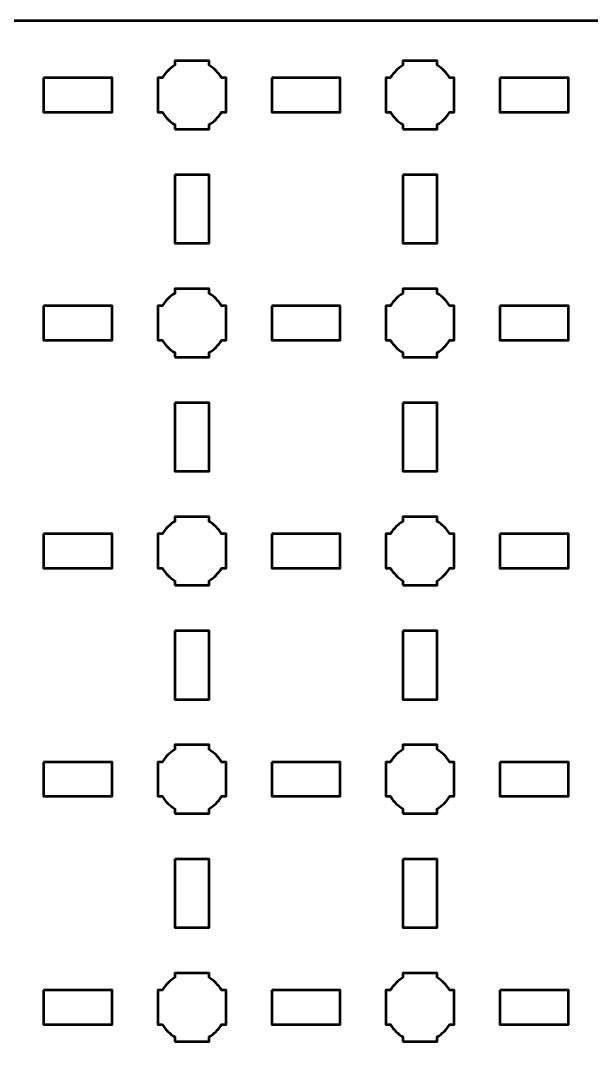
# Model space of a CAD drawing. Header units: centimetres. Extents: x -19.6 to 19.7, y -17.7 to 17.7.
# Drawn here: x -4.5 to 0.5, y 8.52 to 17.65 of the extents above; entities that cross this region are included whole.
import ezdxf

# ---------------------------------------------------------------- set-up
doc = ezdxf.new("R2010")
doc.units = ezdxf.units.CM
doc.header["$MEASUREMENT"] = 0
doc.layers.add('Layer 1', color=7, linetype='Continuous')

msp = doc.modelspace()

# ---------------------------------------------------------------- linework, layer by layer
at = {"layer": 'Layer 1', "lineweight": 53}
for points, knots in [([(-19.14991, 17.65006), (-19.14991, 17.65006), (19.15005, 17.65006), (19.15005, 17.65006), (19.15005, 17.65006), (19.42701, 17.65006), (19.65001, 17.42696), (19.65001, 17.14996), (19.65001, 17.14996), (19.65001, 17.14996), (19.65001, -17.14995), (19.65001, -17.14995), (19.65001, -17.14995), (19.65001, -17.42692), (19.42701, -17.65005), (19.15005, -17.65005), (19.15005, -17.65005), (19.15005, -17.65005), (-19.14991, -17.65005), (-19.14991, -17.65005), (-19.14991, -17.65005), (-19.42691, -17.65005), (-19.65, -17.42692), (-19.65, -17.14995), (-19.65, -17.14995), (-19.65, -17.14995), (-19.65, 17.14996), (-19.65, 17.14996), (-19.65, 17.14996), (-19.65, 17.42696), (-19.42691, 17.65006), (-19.14991, 17.65006)], [0, 0, 0, 0, 0.125, 0.125, 0.125, 0.125, 0.25, 0.25, 0.25, 0.25, 0.375, 0.375, 0.375, 0.375, 0.5, 0.5, 0.5, 0.5, 0.625, 0.625, 0.625, 0.625, 0.75, 0.75, 0.75, 0.75, 0.875, 0.875, 0.875, 0.875, 1, 1, 1, 1]), ([(-3.14992, 16.70003), (-3.14992, 16.70003), (-3.14992, 16.74014), (-3.14992, 16.74014), (-3.14992, 16.74014), (-3.19553, 16.76646), (-3.23345, 16.80449), (-3.25991, 16.84996), (-3.25991, 16.84996), (-3.25991, 16.84996), (-3.29999, 16.84996), (-3.29999, 16.84996), (-3.29999, 16.84996), (-3.29999, 16.84996), (-3.29999, 17.00003), (-3.29999, 17.00003), (-3.29999, 17.00003), (-3.29999, 17.00003), (-3.29999, 17.14996), (-3.29999, 17.14996), (-3.29999, 17.14996), (-3.29999, 17.14996), (-3.25991, 17.14996), (-3.25991, 17.14996), (-3.25991, 17.14996), (-3.23345, 17.19558), (-3.19553, 17.2335), (-3.14992, 17.25982), (-3.14992, 17.25982), (-3.14992, 17.25982), (-3.14992, 17.30004), (-3.14992, 17.30004), (-3.14992, 17.30004), (-3.14992, 17.30004), (-2.99999, 17.30004), (-2.99999, 17.30004), (-2.99999, 17.30004), (-2.99999, 17.30004), (-2.84991, 17.30004), (-2.84991, 17.30004), (-2.84991, 17.30004), (-2.84991, 17.30004), (-2.84991, 17.25982), (-2.84991, 17.25982), (-2.84991, 17.25982), (-2.80444, 17.2335), (-2.76655, 17.19558), (-2.74009, 17.14996), (-2.74009, 17.14996), (-2.74009, 17.14996), (-2.69998, 17.14996), (-2.69998, 17.14996), (-2.69998, 17.14996), (-2.69998, 17.14996), (-2.69998, 17.00003), (-2.69998, 17.00003), (-2.69998, 17.00003), (-2.69998, 17.00003), (-2.69998, 16.84996), (-2.69998, 16.84996), (-2.69998, 16.84996), (-2.69998, 16.84996), (-2.74009, 16.84996), (-2.74009, 16.84996), (-2.74009, 16.84996), (-2.76655, 16.80449), (-2.80444, 16.76646), (-2.84991, 16.74014), (-2.84991, 16.74014), (-2.84991, 16.74014), (-2.84991, 16.70003), (-2.84991, 16.70003), (-2.84991, 16.70003), (-2.84991, 16.70003), (-2.99999, 16.70003), (-2.99999, 16.70003), (-2.99999, 16.70003), (-2.99999, 16.70003), (-3.14992, 16.70003), (-3.14992, 16.70003)], [0, 0, 0, 0, 0.05, 0.05, 0.05, 0.05, 0.1, 0.1, 0.1, 0.1, 0.15, 0.15, 0.15, 0.15, 0.2, 0.2, 0.2, 0.2, 0.25, 0.25, 0.25, 0.25, 0.3, 0.3, 0.3, 0.3, 0.35, 0.35, 0.35, 0.35, 0.4, 0.4, 0.4, 0.4, 0.45, 0.45, 0.45, 0.45, 0.5, 0.5, 0.5, 0.5, 0.55, 0.55, 0.55, 0.55, 0.6, 0.6, 0.6, 0.6, 0.65, 0.65, 0.65, 0.65, 0.7, 0.7, 0.7, 0.7, 0.75, 0.75, 0.75, 0.75, 0.8, 0.8, 0.8, 0.8, 0.85, 0.85, 0.85, 0.85, 0.9, 0.9, 0.9, 0.9, 0.95, 0.95, 0.95, 0.95, 1, 1, 1, 1]), ([(-1.14998, 16.70003), (-1.14998, 16.70003), (-1.14998, 16.74014), (-1.14998, 16.74014), (-1.14998, 16.74014), (-1.1956, 16.76646), (-1.23349, 16.80449), (-1.2598, 16.84996), (-1.2598, 16.84996), (-1.2598, 16.84996), (-1.30006, 16.84996), (-1.30006, 16.84996), (-1.30006, 16.84996), (-1.30006, 16.84996), (-1.30006, 17.00003), (-1.30006, 17.00003), (-1.30006, 17.00003), (-1.30006, 17.00003), (-1.30006, 17.14996), (-1.30006, 17.14996), (-1.30006, 17.14996), (-1.30006, 17.14996), (-1.2598, 17.14996), (-1.2598, 17.14996), (-1.2598, 17.14996), (-1.23349, 17.19558), (-1.1956, 17.2335), (-1.14998, 17.25982), (-1.14998, 17.25982), (-1.14998, 17.25982), (-1.14998, 17.30004), (-1.14998, 17.30004), (-1.14998, 17.30004), (-1.14998, 17.30004), (-1.00005, 17.30004), (-1.00005, 17.30004), (-1.00005, 17.30004), (-1.00005, 17.30004), (-0.84998, 17.30004), (-0.84998, 17.30004), (-0.84998, 17.30004), (-0.84998, 17.30004), (-0.84998, 17.25982), (-0.84998, 17.25982), (-0.84998, 17.25982), (-0.80451, 17.2335), (-0.76648, 17.19558), (-0.74016, 17.14996), (-0.74016, 17.14996), (-0.74016, 17.14996), (-0.70005, 17.14996), (-0.70005, 17.14996), (-0.70005, 17.14996), (-0.70005, 17.14996), (-0.70005, 17.00003), (-0.70005, 17.00003), (-0.70005, 17.00003), (-0.70005, 17.00003), (-0.70005, 16.84996), (-0.70005, 16.84996), (-0.70005, 16.84996), (-0.70005, 16.84996), (-0.74016, 16.84996), (-0.74016, 16.84996), (-0.74016, 16.84996), (-0.76648, 16.80449), (-0.80451, 16.76646), (-0.84998, 16.74014), (-0.84998, 16.74014), (-0.84998, 16.74014), (-0.84998, 16.70003), (-0.84998, 16.70003), (-0.84998, 16.70003), (-0.84998, 16.70003), (-1.00005, 16.70003), (-1.00005, 16.70003), (-1.00005, 16.70003), (-1.00005, 16.70003), (-1.14998, 16.70003), (-1.14998, 16.70003)], [0, 0, 0, 0, 0.05, 0.05, 0.05, 0.05, 0.1, 0.1, 0.1, 0.1, 0.15, 0.15, 0.15, 0.15, 0.2, 0.2, 0.2, 0.2, 0.25, 0.25, 0.25, 0.25, 0.3, 0.3, 0.3, 0.3, 0.35, 0.35, 0.35, 0.35, 0.4, 0.4, 0.4, 0.4, 0.45, 0.45, 0.45, 0.45, 0.5, 0.5, 0.5, 0.5, 0.55, 0.55, 0.55, 0.55, 0.6, 0.6, 0.6, 0.6, 0.65, 0.65, 0.65, 0.65, 0.7, 0.7, 0.7, 0.7, 0.75, 0.75, 0.75, 0.75, 0.8, 0.8, 0.8, 0.8, 0.85, 0.85, 0.85, 0.85, 0.9, 0.9, 0.9, 0.9, 0.95, 0.95, 0.95, 0.95, 1, 1, 1, 1]), ([(-4.2999, 17.14996), (-4.2999, 17.14996), (-3.6999, 17.14996), (-3.6999, 17.14996), (-3.6999, 17.14996), (-3.6999, 17.14996), (-3.6999, 16.84996), (-3.6999, 16.84996), (-3.6999, 16.84996), (-3.6999, 16.84996), (-4.2999, 16.84996), (-4.2999, 16.84996), (-4.2999, 16.84996), (-4.2999, 16.84996), (-4.2999, 17.14996), (-4.2999, 17.14996)], [0, 0, 0, 0, 0.25, 0.25, 0.25, 0.25, 0.5, 0.5, 0.5, 0.5, 0.75, 0.75, 0.75, 0.75, 1, 1, 1, 1]), ([(-2.29997, 17.14996), (-2.29997, 17.14996), (-1.69996, 17.14996), (-1.69996, 17.14996), (-1.69996, 17.14996), (-1.69996, 17.14996), (-1.69996, 16.84996), (-1.69996, 16.84996), (-1.69996, 16.84996), (-1.69996, 16.84996), (-2.29997, 16.84996), (-2.29997, 16.84996), (-2.29997, 16.84996), (-2.29997, 16.84996), (-2.29997, 17.14996), (-2.29997, 17.14996)], [0, 0, 0, 0, 0.25, 0.25, 0.25, 0.25, 0.5, 0.5, 0.5, 0.5, 0.75, 0.75, 0.75, 0.75, 1, 1, 1, 1]), ([(-0.3, 17.14996), (-0.3, 17.14996), (0.3, 17.14996), (0.3, 17.14996), (0.3, 17.14996), (0.3, 17.14996), (0.3, 16.84996), (0.3, 16.84996), (0.3, 16.84996), (0.3, 16.84996), (-0.3, 16.84996), (-0.3, 16.84996), (-0.3, 16.84996), (-0.3, 16.84996), (-0.3, 17.14996), (-0.3, 17.14996)], [0, 0, 0, 0, 0.25, 0.25, 0.25, 0.25, 0.5, 0.5, 0.5, 0.5, 0.75, 0.75, 0.75, 0.75, 1, 1, 1, 1]), ([(-3.14992, 16.30002), (-3.14992, 16.30002), (-2.84991, 16.30002), (-2.84991, 16.30002), (-2.84991, 16.30002), (-2.84991, 16.30002), (-2.84991, 15.70001), (-2.84991, 15.70001), (-2.84991, 15.70001), (-2.84991, 15.70001), (-3.14992, 15.70001), (-3.14992, 15.70001), (-3.14992, 15.70001), (-3.14992, 15.70001), (-3.14992, 16.30002), (-3.14992, 16.30002)], [0, 0, 0, 0, 0.25, 0.25, 0.25, 0.25, 0.5, 0.5, 0.5, 0.5, 0.75, 0.75, 0.75, 0.75, 1, 1, 1, 1]), ([(-1.14998, 16.30002), (-1.14998, 16.30002), (-0.84998, 16.30002), (-0.84998, 16.30002), (-0.84998, 16.30002), (-0.84998, 16.30002), (-0.84998, 15.70001), (-0.84998, 15.70001), (-0.84998, 15.70001), (-0.84998, 15.70001), (-1.14998, 15.70001), (-1.14998, 15.70001), (-1.14998, 15.70001), (-1.14998, 15.70001), (-1.14998, 16.30002), (-1.14998, 16.30002)], [0, 0, 0, 0, 0.25, 0.25, 0.25, 0.25, 0.5, 0.5, 0.5, 0.5, 0.75, 0.75, 0.75, 0.75, 1, 1, 1, 1]), ([(-3.14992, 14.69996), (-3.14992, 14.69996), (-3.14992, 14.74021), (-3.14992, 14.74021), (-3.14992, 14.74021), (-3.19553, 14.76653), (-3.23345, 14.80456), (-3.25991, 14.85003), (-3.25991, 14.85003), (-3.25991, 14.85003), (-3.29999, 14.85003), (-3.29999, 14.85003), (-3.29999, 14.85003), (-3.29999, 14.85003), (-3.29999, 14.99996), (-3.29999, 14.99996), (-3.29999, 14.99996), (-3.29999, 14.99996), (-3.29999, 15.15003), (-3.29999, 15.15003), (-3.29999, 15.15003), (-3.29999, 15.15003), (-3.25991, 15.15003), (-3.25991, 15.15003), (-3.25991, 15.15003), (-3.23345, 15.1955), (-3.19553, 15.23353), (-3.14992, 15.25985), (-3.14992, 15.25985), (-3.14992, 15.25985), (-3.14992, 15.29996), (-3.14992, 15.29996), (-3.14992, 15.29996), (-3.14992, 15.29996), (-2.99999, 15.29996), (-2.99999, 15.29996), (-2.99999, 15.29996), (-2.99999, 15.29996), (-2.84991, 15.29996), (-2.84991, 15.29996), (-2.84991, 15.29996), (-2.84991, 15.29996), (-2.84991, 15.25985), (-2.84991, 15.25985), (-2.84991, 15.25985), (-2.80444, 15.23353), (-2.76655, 15.1955), (-2.74009, 15.15003), (-2.74009, 15.15003), (-2.74009, 15.15003), (-2.69998, 15.15003), (-2.69998, 15.15003), (-2.69998, 15.15003), (-2.69998, 15.15003), (-2.69998, 14.99996), (-2.69998, 14.99996), (-2.69998, 14.99996), (-2.69998, 14.99996), (-2.69998, 14.85003), (-2.69998, 14.85003), (-2.69998, 14.85003), (-2.69998, 14.85003), (-2.74009, 14.85003), (-2.74009, 14.85003), (-2.74009, 14.85003), (-2.76655, 14.80456), (-2.80444, 14.76653), (-2.84991, 14.74021), (-2.84991, 14.74021), (-2.84991, 14.74021), (-2.84991, 14.69996), (-2.84991, 14.69996), (-2.84991, 14.69996), (-2.84991, 14.69996), (-2.99999, 14.69996), (-2.99999, 14.69996), (-2.99999, 14.69996), (-2.99999, 14.69996), (-3.14992, 14.69996), (-3.14992, 14.69996)], [0, 0, 0, 0, 0.05, 0.05, 0.05, 0.05, 0.1, 0.1, 0.1, 0.1, 0.15, 0.15, 0.15, 0.15, 0.2, 0.2, 0.2, 0.2, 0.25, 0.25, 0.25, 0.25, 0.3, 0.3, 0.3, 0.3, 0.35, 0.35, 0.35, 0.35, 0.4, 0.4, 0.4, 0.4, 0.45, 0.45, 0.45, 0.45, 0.5, 0.5, 0.5, 0.5, 0.55, 0.55, 0.55, 0.55, 0.6, 0.6, 0.6, 0.6, 0.65, 0.65, 0.65, 0.65, 0.7, 0.7, 0.7, 0.7, 0.75, 0.75, 0.75, 0.75, 0.8, 0.8, 0.8, 0.8, 0.85, 0.85, 0.85, 0.85, 0.9, 0.9, 0.9, 0.9, 0.95, 0.95, 0.95, 0.95, 1, 1, 1, 1]), ([(-1.14998, 14.69996), (-1.14998, 14.69996), (-1.14998, 14.74021), (-1.14998, 14.74021), (-1.14998, 14.74021), (-1.1956, 14.76653), (-1.23349, 14.80456), (-1.2598, 14.85003), (-1.2598, 14.85003), (-1.2598, 14.85003), (-1.30006, 14.85003), (-1.30006, 14.85003), (-1.30006, 14.85003), (-1.30006, 14.85003), (-1.30006, 14.99996), (-1.30006, 14.99996), (-1.30006, 14.99996), (-1.30006, 14.99996), (-1.30006, 15.15003), (-1.30006, 15.15003), (-1.30006, 15.15003), (-1.30006, 15.15003), (-1.2598, 15.15003), (-1.2598, 15.15003), (-1.2598, 15.15003), (-1.23349, 15.1955), (-1.1956, 15.23353), (-1.14998, 15.25985), (-1.14998, 15.25985), (-1.14998, 15.25985), (-1.14998, 15.29996), (-1.14998, 15.29996), (-1.14998, 15.29996), (-1.14998, 15.29996), (-1.00005, 15.29996), (-1.00005, 15.29996), (-1.00005, 15.29996), (-1.00005, 15.29996), (-0.84998, 15.29996), (-0.84998, 15.29996), (-0.84998, 15.29996), (-0.84998, 15.29996), (-0.84998, 15.25985), (-0.84998, 15.25985), (-0.84998, 15.25985), (-0.80451, 15.23353), (-0.76648, 15.1955), (-0.74016, 15.15003), (-0.74016, 15.15003), (-0.74016, 15.15003), (-0.70005, 15.15003), (-0.70005, 15.15003), (-0.70005, 15.15003), (-0.70005, 15.15003), (-0.70005, 14.99996), (-0.70005, 14.99996), (-0.70005, 14.99996), (-0.70005, 14.99996), (-0.70005, 14.85003), (-0.70005, 14.85003), (-0.70005, 14.85003), (-0.70005, 14.85003), (-0.74016, 14.85003), (-0.74016, 14.85003), (-0.74016, 14.85003), (-0.76648, 14.80456), (-0.80451, 14.76653), (-0.84998, 14.74021), (-0.84998, 14.74021), (-0.84998, 14.74021), (-0.84998, 14.69996), (-0.84998, 14.69996), (-0.84998, 14.69996), (-0.84998, 14.69996), (-1.00005, 14.69996), (-1.00005, 14.69996), (-1.00005, 14.69996), (-1.00005, 14.69996), (-1.14998, 14.69996), (-1.14998, 14.69996)], [0, 0, 0, 0, 0.05, 0.05, 0.05, 0.05, 0.1, 0.1, 0.1, 0.1, 0.15, 0.15, 0.15, 0.15, 0.2, 0.2, 0.2, 0.2, 0.25, 0.25, 0.25, 0.25, 0.3, 0.3, 0.3, 0.3, 0.35, 0.35, 0.35, 0.35, 0.4, 0.4, 0.4, 0.4, 0.45, 0.45, 0.45, 0.45, 0.5, 0.5, 0.5, 0.5, 0.55, 0.55, 0.55, 0.55, 0.6, 0.6, 0.6, 0.6, 0.65, 0.65, 0.65, 0.65, 0.7, 0.7, 0.7, 0.7, 0.75, 0.75, 0.75, 0.75, 0.8, 0.8, 0.8, 0.8, 0.85, 0.85, 0.85, 0.85, 0.9, 0.9, 0.9, 0.9, 0.95, 0.95, 0.95, 0.95, 1, 1, 1, 1]), ([(-4.2999, 15.15003), (-4.2999, 15.15003), (-3.6999, 15.15003), (-3.6999, 15.15003), (-3.6999, 15.15003), (-3.6999, 15.15003), (-3.6999, 14.85003), (-3.6999, 14.85003), (-3.6999, 14.85003), (-3.6999, 14.85003), (-4.2999, 14.85003), (-4.2999, 14.85003), (-4.2999, 14.85003), (-4.2999, 14.85003), (-4.2999, 15.15003), (-4.2999, 15.15003)], [0, 0, 0, 0, 0.25, 0.25, 0.25, 0.25, 0.5, 0.5, 0.5, 0.5, 0.75, 0.75, 0.75, 0.75, 1, 1, 1, 1]), ([(-2.29997, 15.15003), (-2.29997, 15.15003), (-1.69996, 15.15003), (-1.69996, 15.15003), (-1.69996, 15.15003), (-1.69996, 15.15003), (-1.69996, 14.85003), (-1.69996, 14.85003), (-1.69996, 14.85003), (-1.69996, 14.85003), (-2.29997, 14.85003), (-2.29997, 14.85003), (-2.29997, 14.85003), (-2.29997, 14.85003), (-2.29997, 15.15003), (-2.29997, 15.15003)], [0, 0, 0, 0, 0.25, 0.25, 0.25, 0.25, 0.5, 0.5, 0.5, 0.5, 0.75, 0.75, 0.75, 0.75, 1, 1, 1, 1]), ([(-0.3, 15.15003), (-0.3, 15.15003), (0.3, 15.15003), (0.3, 15.15003), (0.3, 15.15003), (0.3, 15.15003), (0.3, 14.85003), (0.3, 14.85003), (0.3, 14.85003), (0.3, 14.85003), (-0.3, 14.85003), (-0.3, 14.85003), (-0.3, 14.85003), (-0.3, 14.85003), (-0.3, 15.15003), (-0.3, 15.15003)], [0, 0, 0, 0, 0.25, 0.25, 0.25, 0.25, 0.5, 0.5, 0.5, 0.5, 0.75, 0.75, 0.75, 0.75, 1, 1, 1, 1]), ([(-3.14992, 14.30005), (-3.14992, 14.30005), (-2.84991, 14.30005), (-2.84991, 14.30005), (-2.84991, 14.30005), (-2.84991, 14.30005), (-2.84991, 13.70004), (-2.84991, 13.70004), (-2.84991, 13.70004), (-2.84991, 13.70004), (-3.14992, 13.70004), (-3.14992, 13.70004), (-3.14992, 13.70004), (-3.14992, 13.70004), (-3.14992, 14.30005), (-3.14992, 14.30005)], [0, 0, 0, 0, 0.25, 0.25, 0.25, 0.25, 0.5, 0.5, 0.5, 0.5, 0.75, 0.75, 0.75, 0.75, 1, 1, 1, 1]), ([(-1.14998, 14.30005), (-1.14998, 14.30005), (-0.84998, 14.30005), (-0.84998, 14.30005), (-0.84998, 14.30005), (-0.84998, 14.30005), (-0.84998, 13.70004), (-0.84998, 13.70004), (-0.84998, 13.70004), (-0.84998, 13.70004), (-1.14998, 13.70004), (-1.14998, 13.70004), (-1.14998, 13.70004), (-1.14998, 13.70004), (-1.14998, 14.30005), (-1.14998, 14.30005)], [0, 0, 0, 0, 0.25, 0.25, 0.25, 0.25, 0.5, 0.5, 0.5, 0.5, 0.75, 0.75, 0.75, 0.75, 1, 1, 1, 1]), ([(-3.14992, 12.70002), (-3.14992, 12.70002), (-3.14992, 12.7401), (-3.14992, 12.7401), (-3.14992, 12.7401), (-3.19553, 12.76656), (-3.23345, 12.80448), (-3.25991, 12.8501), (-3.25991, 12.8501), (-3.25991, 12.8501), (-3.29999, 12.8501), (-3.29999, 12.8501), (-3.29999, 12.8501), (-3.29999, 12.8501), (-3.29999, 13.00003), (-3.29999, 13.00003), (-3.29999, 13.00003), (-3.29999, 13.00003), (-3.29999, 13.1501), (-3.29999, 13.1501), (-3.29999, 13.1501), (-3.29999, 13.1501), (-3.25991, 13.1501), (-3.25991, 13.1501), (-3.25991, 13.1501), (-3.23345, 13.19557), (-3.19553, 13.2336), (-3.14992, 13.25992), (-3.14992, 13.25992), (-3.14992, 13.25992), (-3.14992, 13.30003), (-3.14992, 13.30003), (-3.14992, 13.30003), (-3.14992, 13.30003), (-2.99999, 13.30003), (-2.99999, 13.30003), (-2.99999, 13.30003), (-2.99999, 13.30003), (-2.84991, 13.30003), (-2.84991, 13.30003), (-2.84991, 13.30003), (-2.84991, 13.30003), (-2.84991, 13.25992), (-2.84991, 13.25992), (-2.84991, 13.25992), (-2.80444, 13.2336), (-2.76655, 13.19557), (-2.74009, 13.1501), (-2.74009, 13.1501), (-2.74009, 13.1501), (-2.69998, 13.1501), (-2.69998, 13.1501), (-2.69998, 13.1501), (-2.69998, 13.1501), (-2.69998, 13.00003), (-2.69998, 13.00003), (-2.69998, 13.00003), (-2.69998, 13.00003), (-2.69998, 12.8501), (-2.69998, 12.8501), (-2.69998, 12.8501), (-2.69998, 12.8501), (-2.74009, 12.8501), (-2.74009, 12.8501), (-2.74009, 12.8501), (-2.76655, 12.80448), (-2.80444, 12.76656), (-2.84991, 12.7401), (-2.84991, 12.7401), (-2.84991, 12.7401), (-2.84991, 12.70002), (-2.84991, 12.70002), (-2.84991, 12.70002), (-2.84991, 12.70002), (-2.99999, 12.70002), (-2.99999, 12.70002), (-2.99999, 12.70002), (-2.99999, 12.70002), (-3.14992, 12.70002), (-3.14992, 12.70002)], [0, 0, 0, 0, 0.05, 0.05, 0.05, 0.05, 0.1, 0.1, 0.1, 0.1, 0.15, 0.15, 0.15, 0.15, 0.2, 0.2, 0.2, 0.2, 0.25, 0.25, 0.25, 0.25, 0.3, 0.3, 0.3, 0.3, 0.35, 0.35, 0.35, 0.35, 0.4, 0.4, 0.4, 0.4, 0.45, 0.45, 0.45, 0.45, 0.5, 0.5, 0.5, 0.5, 0.55, 0.55, 0.55, 0.55, 0.6, 0.6, 0.6, 0.6, 0.65, 0.65, 0.65, 0.65, 0.7, 0.7, 0.7, 0.7, 0.75, 0.75, 0.75, 0.75, 0.8, 0.8, 0.8, 0.8, 0.85, 0.85, 0.85, 0.85, 0.9, 0.9, 0.9, 0.9, 0.95, 0.95, 0.95, 0.95, 1, 1, 1, 1]), ([(-1.14998, 12.70002), (-1.14998, 12.70002), (-1.14998, 12.7401), (-1.14998, 12.7401), (-1.14998, 12.7401), (-1.1956, 12.76656), (-1.23349, 12.80448), (-1.2598, 12.8501), (-1.2598, 12.8501), (-1.2598, 12.8501), (-1.30006, 12.8501), (-1.30006, 12.8501), (-1.30006, 12.8501), (-1.30006, 12.8501), (-1.30006, 13.00003), (-1.30006, 13.00003), (-1.30006, 13.00003), (-1.30006, 13.00003), (-1.30006, 13.1501), (-1.30006, 13.1501), (-1.30006, 13.1501), (-1.30006, 13.1501), (-1.2598, 13.1501), (-1.2598, 13.1501), (-1.2598, 13.1501), (-1.23349, 13.19557), (-1.1956, 13.2336), (-1.14998, 13.25992), (-1.14998, 13.25992), (-1.14998, 13.25992), (-1.14998, 13.30003), (-1.14998, 13.30003), (-1.14998, 13.30003), (-1.14998, 13.30003), (-1.00005, 13.30003), (-1.00005, 13.30003), (-1.00005, 13.30003), (-1.00005, 13.30003), (-0.84998, 13.30003), (-0.84998, 13.30003), (-0.84998, 13.30003), (-0.84998, 13.30003), (-0.84998, 13.25992), (-0.84998, 13.25992), (-0.84998, 13.25992), (-0.80451, 13.2336), (-0.76648, 13.19557), (-0.74016, 13.1501), (-0.74016, 13.1501), (-0.74016, 13.1501), (-0.70005, 13.1501), (-0.70005, 13.1501), (-0.70005, 13.1501), (-0.70005, 13.1501), (-0.70005, 13.00003), (-0.70005, 13.00003), (-0.70005, 13.00003), (-0.70005, 13.00003), (-0.70005, 12.8501), (-0.70005, 12.8501), (-0.70005, 12.8501), (-0.70005, 12.8501), (-0.74016, 12.8501), (-0.74016, 12.8501), (-0.74016, 12.8501), (-0.76648, 12.80448), (-0.80451, 12.76656), (-0.84998, 12.7401), (-0.84998, 12.7401), (-0.84998, 12.7401), (-0.84998, 12.70002), (-0.84998, 12.70002), (-0.84998, 12.70002), (-0.84998, 12.70002), (-1.00005, 12.70002), (-1.00005, 12.70002), (-1.00005, 12.70002), (-1.00005, 12.70002), (-1.14998, 12.70002), (-1.14998, 12.70002)], [0, 0, 0, 0, 0.05, 0.05, 0.05, 0.05, 0.1, 0.1, 0.1, 0.1, 0.15, 0.15, 0.15, 0.15, 0.2, 0.2, 0.2, 0.2, 0.25, 0.25, 0.25, 0.25, 0.3, 0.3, 0.3, 0.3, 0.35, 0.35, 0.35, 0.35, 0.4, 0.4, 0.4, 0.4, 0.45, 0.45, 0.45, 0.45, 0.5, 0.5, 0.5, 0.5, 0.55, 0.55, 0.55, 0.55, 0.6, 0.6, 0.6, 0.6, 0.65, 0.65, 0.65, 0.65, 0.7, 0.7, 0.7, 0.7, 0.75, 0.75, 0.75, 0.75, 0.8, 0.8, 0.8, 0.8, 0.85, 0.85, 0.85, 0.85, 0.9, 0.9, 0.9, 0.9, 0.95, 0.95, 0.95, 0.95, 1, 1, 1, 1]), ([(-4.2999, 13.1501), (-4.2999, 13.1501), (-3.6999, 13.1501), (-3.6999, 13.1501), (-3.6999, 13.1501), (-3.6999, 13.1501), (-3.6999, 12.8501), (-3.6999, 12.8501), (-3.6999, 12.8501), (-3.6999, 12.8501), (-4.2999, 12.8501), (-4.2999, 12.8501), (-4.2999, 12.8501), (-4.2999, 12.8501), (-4.2999, 13.1501), (-4.2999, 13.1501)], [0, 0, 0, 0, 0.25, 0.25, 0.25, 0.25, 0.5, 0.5, 0.5, 0.5, 0.75, 0.75, 0.75, 0.75, 1, 1, 1, 1]), ([(-2.29997, 13.1501), (-2.29997, 13.1501), (-1.69996, 13.1501), (-1.69996, 13.1501), (-1.69996, 13.1501), (-1.69996, 13.1501), (-1.69996, 12.8501), (-1.69996, 12.8501), (-1.69996, 12.8501), (-1.69996, 12.8501), (-2.29997, 12.8501), (-2.29997, 12.8501), (-2.29997, 12.8501), (-2.29997, 12.8501), (-2.29997, 13.1501), (-2.29997, 13.1501)], [0, 0, 0, 0, 0.25, 0.25, 0.25, 0.25, 0.5, 0.5, 0.5, 0.5, 0.75, 0.75, 0.75, 0.75, 1, 1, 1, 1]), ([(-0.3, 13.1501), (-0.3, 13.1501), (0.3, 13.1501), (0.3, 13.1501), (0.3, 13.1501), (0.3, 13.1501), (0.3, 12.8501), (0.3, 12.8501), (0.3, 12.8501), (0.3, 12.8501), (-0.3, 12.8501), (-0.3, 12.8501), (-0.3, 12.8501), (-0.3, 12.8501), (-0.3, 13.1501), (-0.3, 13.1501)], [0, 0, 0, 0, 0.25, 0.25, 0.25, 0.25, 0.5, 0.5, 0.5, 0.5, 0.75, 0.75, 0.75, 0.75, 1, 1, 1, 1]), ([(-3.14992, 12.29997), (-3.14992, 12.29997), (-2.84991, 12.29997), (-2.84991, 12.29997), (-2.84991, 12.29997), (-2.84991, 12.29997), (-2.84991, 11.69997), (-2.84991, 11.69997), (-2.84991, 11.69997), (-2.84991, 11.69997), (-3.14992, 11.69997), (-3.14992, 11.69997), (-3.14992, 11.69997), (-3.14992, 11.69997), (-3.14992, 12.29997), (-3.14992, 12.29997)], [0, 0, 0, 0, 0.25, 0.25, 0.25, 0.25, 0.5, 0.5, 0.5, 0.5, 0.75, 0.75, 0.75, 0.75, 1, 1, 1, 1]), ([(-1.14998, 12.29997), (-1.14998, 12.29997), (-0.84998, 12.29997), (-0.84998, 12.29997), (-0.84998, 12.29997), (-0.84998, 12.29997), (-0.84998, 11.69997), (-0.84998, 11.69997), (-0.84998, 11.69997), (-0.84998, 11.69997), (-1.14998, 11.69997), (-1.14998, 11.69997), (-1.14998, 11.69997), (-1.14998, 11.69997), (-1.14998, 12.29997), (-1.14998, 12.29997)], [0, 0, 0, 0, 0.25, 0.25, 0.25, 0.25, 0.5, 0.5, 0.5, 0.5, 0.75, 0.75, 0.75, 0.75, 1, 1, 1, 1]), ([(-3.14992, 10.70006), (-3.14992, 10.70006), (-3.14992, 10.74017), (-3.14992, 10.74017), (-3.14992, 10.74017), (-3.19553, 10.76648), (-3.23345, 10.80451), (-3.25991, 10.84999), (-3.25991, 10.84999), (-3.25991, 10.84999), (-3.29999, 10.84999), (-3.29999, 10.84999), (-3.29999, 10.84999), (-3.29999, 10.84999), (-3.29999, 11.00006), (-3.29999, 11.00006), (-3.29999, 11.00006), (-3.29999, 11.00006), (-3.29999, 11.14999), (-3.29999, 11.14999), (-3.29999, 11.14999), (-3.29999, 11.14999), (-3.25991, 11.14999), (-3.25991, 11.14999), (-3.25991, 11.14999), (-3.23345, 11.1956), (-3.19553, 11.23349), (-3.14992, 11.25981), (-3.14992, 11.25981), (-3.14992, 11.25981), (-3.14992, 11.30006), (-3.14992, 11.30006), (-3.14992, 11.30006), (-3.14992, 11.30006), (-2.99999, 11.30006), (-2.99999, 11.30006), (-2.99999, 11.30006), (-2.99999, 11.30006), (-2.84991, 11.30006), (-2.84991, 11.30006), (-2.84991, 11.30006), (-2.84991, 11.30006), (-2.84991, 11.25981), (-2.84991, 11.25981), (-2.84991, 11.25981), (-2.80444, 11.23349), (-2.76655, 11.1956), (-2.74009, 11.14999), (-2.74009, 11.14999), (-2.74009, 11.14999), (-2.69998, 11.14999), (-2.69998, 11.14999), (-2.69998, 11.14999), (-2.69998, 11.14999), (-2.69998, 11.00006), (-2.69998, 11.00006), (-2.69998, 11.00006), (-2.69998, 11.00006), (-2.69998, 10.84999), (-2.69998, 10.84999), (-2.69998, 10.84999), (-2.69998, 10.84999), (-2.74009, 10.84999), (-2.74009, 10.84999), (-2.74009, 10.84999), (-2.76655, 10.80451), (-2.80444, 10.76648), (-2.84991, 10.74017), (-2.84991, 10.74017), (-2.84991, 10.74017), (-2.84991, 10.70006), (-2.84991, 10.70006), (-2.84991, 10.70006), (-2.84991, 10.70006), (-2.99999, 10.70006), (-2.99999, 10.70006), (-2.99999, 10.70006), (-2.99999, 10.70006), (-3.14992, 10.70006), (-3.14992, 10.70006)], [0, 0, 0, 0, 0.05, 0.05, 0.05, 0.05, 0.1, 0.1, 0.1, 0.1, 0.15, 0.15, 0.15, 0.15, 0.2, 0.2, 0.2, 0.2, 0.25, 0.25, 0.25, 0.25, 0.3, 0.3, 0.3, 0.3, 0.35, 0.35, 0.35, 0.35, 0.4, 0.4, 0.4, 0.4, 0.45, 0.45, 0.45, 0.45, 0.5, 0.5, 0.5, 0.5, 0.55, 0.55, 0.55, 0.55, 0.6, 0.6, 0.6, 0.6, 0.65, 0.65, 0.65, 0.65, 0.7, 0.7, 0.7, 0.7, 0.75, 0.75, 0.75, 0.75, 0.8, 0.8, 0.8, 0.8, 0.85, 0.85, 0.85, 0.85, 0.9, 0.9, 0.9, 0.9, 0.95, 0.95, 0.95, 0.95, 1, 1, 1, 1]), ([(-1.14998, 10.70006), (-1.14998, 10.70006), (-1.14998, 10.74017), (-1.14998, 10.74017), (-1.14998, 10.74017), (-1.1956, 10.76648), (-1.23349, 10.80451), (-1.2598, 10.84999), (-1.2598, 10.84999), (-1.2598, 10.84999), (-1.30006, 10.84999), (-1.30006, 10.84999), (-1.30006, 10.84999), (-1.30006, 10.84999), (-1.30006, 11.00006), (-1.30006, 11.00006), (-1.30006, 11.00006), (-1.30006, 11.00006), (-1.30006, 11.14999), (-1.30006, 11.14999), (-1.30006, 11.14999), (-1.30006, 11.14999), (-1.2598, 11.14999), (-1.2598, 11.14999), (-1.2598, 11.14999), (-1.23349, 11.1956), (-1.1956, 11.23349), (-1.14998, 11.25981), (-1.14998, 11.25981), (-1.14998, 11.25981), (-1.14998, 11.30006), (-1.14998, 11.30006), (-1.14998, 11.30006), (-1.14998, 11.30006), (-1.00005, 11.30006), (-1.00005, 11.30006), (-1.00005, 11.30006), (-1.00005, 11.30006), (-0.84998, 11.30006), (-0.84998, 11.30006), (-0.84998, 11.30006), (-0.84998, 11.30006), (-0.84998, 11.25981), (-0.84998, 11.25981), (-0.84998, 11.25981), (-0.80451, 11.23349), (-0.76648, 11.1956), (-0.74016, 11.14999), (-0.74016, 11.14999), (-0.74016, 11.14999), (-0.70005, 11.14999), (-0.70005, 11.14999), (-0.70005, 11.14999), (-0.70005, 11.14999), (-0.70005, 11.00006), (-0.70005, 11.00006), (-0.70005, 11.00006), (-0.70005, 11.00006), (-0.70005, 10.84999), (-0.70005, 10.84999), (-0.70005, 10.84999), (-0.70005, 10.84999), (-0.74016, 10.84999), (-0.74016, 10.84999), (-0.74016, 10.84999), (-0.76648, 10.80451), (-0.80451, 10.76648), (-0.84998, 10.74017), (-0.84998, 10.74017), (-0.84998, 10.74017), (-0.84998, 10.70006), (-0.84998, 10.70006), (-0.84998, 10.70006), (-0.84998, 10.70006), (-1.00005, 10.70006), (-1.00005, 10.70006), (-1.00005, 10.70006), (-1.00005, 10.70006), (-1.14998, 10.70006), (-1.14998, 10.70006)], [0, 0, 0, 0, 0.05, 0.05, 0.05, 0.05, 0.1, 0.1, 0.1, 0.1, 0.15, 0.15, 0.15, 0.15, 0.2, 0.2, 0.2, 0.2, 0.25, 0.25, 0.25, 0.25, 0.3, 0.3, 0.3, 0.3, 0.35, 0.35, 0.35, 0.35, 0.4, 0.4, 0.4, 0.4, 0.45, 0.45, 0.45, 0.45, 0.5, 0.5, 0.5, 0.5, 0.55, 0.55, 0.55, 0.55, 0.6, 0.6, 0.6, 0.6, 0.65, 0.65, 0.65, 0.65, 0.7, 0.7, 0.7, 0.7, 0.75, 0.75, 0.75, 0.75, 0.8, 0.8, 0.8, 0.8, 0.85, 0.85, 0.85, 0.85, 0.9, 0.9, 0.9, 0.9, 0.95, 0.95, 0.95, 0.95, 1, 1, 1, 1]), ([(-4.2999, 11.14999), (-4.2999, 11.14999), (-3.6999, 11.14999), (-3.6999, 11.14999), (-3.6999, 11.14999), (-3.6999, 11.14999), (-3.6999, 10.84999), (-3.6999, 10.84999), (-3.6999, 10.84999), (-3.6999, 10.84999), (-4.2999, 10.84999), (-4.2999, 10.84999), (-4.2999, 10.84999), (-4.2999, 10.84999), (-4.2999, 11.14999), (-4.2999, 11.14999)], [0, 0, 0, 0, 0.25, 0.25, 0.25, 0.25, 0.5, 0.5, 0.5, 0.5, 0.75, 0.75, 0.75, 0.75, 1, 1, 1, 1]), ([(-2.29997, 11.14999), (-2.29997, 11.14999), (-1.69996, 11.14999), (-1.69996, 11.14999), (-1.69996, 11.14999), (-1.69996, 11.14999), (-1.69996, 10.84999), (-1.69996, 10.84999), (-1.69996, 10.84999), (-1.69996, 10.84999), (-2.29997, 10.84999), (-2.29997, 10.84999), (-2.29997, 10.84999), (-2.29997, 10.84999), (-2.29997, 11.14999), (-2.29997, 11.14999)], [0, 0, 0, 0, 0.25, 0.25, 0.25, 0.25, 0.5, 0.5, 0.5, 0.5, 0.75, 0.75, 0.75, 0.75, 1, 1, 1, 1]), ([(-0.3, 11.14999), (-0.3, 11.14999), (0.3, 11.14999), (0.3, 11.14999), (0.3, 11.14999), (0.3, 11.14999), (0.3, 10.84999), (0.3, 10.84999), (0.3, 10.84999), (0.3, 10.84999), (-0.3, 10.84999), (-0.3, 10.84999), (-0.3, 10.84999), (-0.3, 10.84999), (-0.3, 11.14999), (-0.3, 11.14999)], [0, 0, 0, 0, 0.25, 0.25, 0.25, 0.25, 0.5, 0.5, 0.5, 0.5, 0.75, 0.75, 0.75, 0.75, 1, 1, 1, 1]), ([(-3.14992, 10.30001), (-3.14992, 10.30001), (-2.84991, 10.30001), (-2.84991, 10.30001), (-2.84991, 10.30001), (-2.84991, 10.30001), (-2.84991, 9.7), (-2.84991, 9.7), (-2.84991, 9.7), (-2.84991, 9.7), (-3.14992, 9.7), (-3.14992, 9.7), (-3.14992, 9.7), (-3.14992, 9.7), (-3.14992, 10.30001), (-3.14992, 10.30001)], [0, 0, 0, 0, 0.25, 0.25, 0.25, 0.25, 0.5, 0.5, 0.5, 0.5, 0.75, 0.75, 0.75, 0.75, 1, 1, 1, 1]), ([(-1.14998, 10.30001), (-1.14998, 10.30001), (-0.84998, 10.30001), (-0.84998, 10.30001), (-0.84998, 10.30001), (-0.84998, 10.30001), (-0.84998, 9.7), (-0.84998, 9.7), (-0.84998, 9.7), (-0.84998, 9.7), (-1.14998, 9.7), (-1.14998, 9.7), (-1.14998, 9.7), (-1.14998, 9.7), (-1.14998, 10.30001), (-1.14998, 10.30001)], [0, 0, 0, 0, 0.25, 0.25, 0.25, 0.25, 0.5, 0.5, 0.5, 0.5, 0.75, 0.75, 0.75, 0.75, 1, 1, 1, 1]), ([(-3.14992, 8.69998), (-3.14992, 8.69998), (-3.14992, 8.74024), (-3.14992, 8.74024), (-3.14992, 8.74024), (-3.19553, 8.76655), (-3.23345, 8.80444), (-3.25991, 8.85005), (-3.25991, 8.85005), (-3.25991, 8.85005), (-3.29999, 8.85005), (-3.29999, 8.85005), (-3.29999, 8.85005), (-3.29999, 8.85005), (-3.29999, 8.99999), (-3.29999, 8.99999), (-3.29999, 8.99999), (-3.29999, 8.99999), (-3.29999, 9.15006), (-3.29999, 9.15006), (-3.29999, 9.15006), (-3.29999, 9.15006), (-3.25991, 9.15006), (-3.25991, 9.15006), (-3.25991, 9.15006), (-3.23345, 9.19553), (-3.19553, 9.23356), (-3.14992, 9.25988), (-3.14992, 9.25988), (-3.14992, 9.25988), (-3.14992, 9.29999), (-3.14992, 9.29999), (-3.14992, 9.29999), (-3.14992, 9.29999), (-2.99999, 9.29999), (-2.99999, 9.29999), (-2.99999, 9.29999), (-2.99999, 9.29999), (-2.84991, 9.29999), (-2.84991, 9.29999), (-2.84991, 9.29999), (-2.84991, 9.29999), (-2.84991, 9.25988), (-2.84991, 9.25988), (-2.84991, 9.25988), (-2.80444, 9.23356), (-2.76655, 9.19553), (-2.74009, 9.15006), (-2.74009, 9.15006), (-2.74009, 9.15006), (-2.69998, 9.15006), (-2.69998, 9.15006), (-2.69998, 9.15006), (-2.69998, 9.15006), (-2.69998, 8.99999), (-2.69998, 8.99999), (-2.69998, 8.99999), (-2.69998, 8.99999), (-2.69998, 8.85005), (-2.69998, 8.85005), (-2.69998, 8.85005), (-2.69998, 8.85005), (-2.74009, 8.85005), (-2.74009, 8.85005), (-2.74009, 8.85005), (-2.76655, 8.80444), (-2.80444, 8.76655), (-2.84991, 8.74024), (-2.84991, 8.74024), (-2.84991, 8.74024), (-2.84991, 8.69998), (-2.84991, 8.69998), (-2.84991, 8.69998), (-2.84991, 8.69998), (-2.99999, 8.69998), (-2.99999, 8.69998), (-2.99999, 8.69998), (-2.99999, 8.69998), (-3.14992, 8.69998), (-3.14992, 8.69998)], [0, 0, 0, 0, 0.05, 0.05, 0.05, 0.05, 0.1, 0.1, 0.1, 0.1, 0.15, 0.15, 0.15, 0.15, 0.2, 0.2, 0.2, 0.2, 0.25, 0.25, 0.25, 0.25, 0.3, 0.3, 0.3, 0.3, 0.35, 0.35, 0.35, 0.35, 0.4, 0.4, 0.4, 0.4, 0.45, 0.45, 0.45, 0.45, 0.5, 0.5, 0.5, 0.5, 0.55, 0.55, 0.55, 0.55, 0.6, 0.6, 0.6, 0.6, 0.65, 0.65, 0.65, 0.65, 0.7, 0.7, 0.7, 0.7, 0.75, 0.75, 0.75, 0.75, 0.8, 0.8, 0.8, 0.8, 0.85, 0.85, 0.85, 0.85, 0.9, 0.9, 0.9, 0.9, 0.95, 0.95, 0.95, 0.95, 1, 1, 1, 1]), ([(-1.14998, 8.69998), (-1.14998, 8.69998), (-1.14998, 8.74024), (-1.14998, 8.74024), (-1.14998, 8.74024), (-1.1956, 8.76655), (-1.23349, 8.80444), (-1.2598, 8.85005), (-1.2598, 8.85005), (-1.2598, 8.85005), (-1.30006, 8.85005), (-1.30006, 8.85005), (-1.30006, 8.85005), (-1.30006, 8.85005), (-1.30006, 8.99999), (-1.30006, 8.99999), (-1.30006, 8.99999), (-1.30006, 8.99999), (-1.30006, 9.15006), (-1.30006, 9.15006), (-1.30006, 9.15006), (-1.30006, 9.15006), (-1.2598, 9.15006), (-1.2598, 9.15006), (-1.2598, 9.15006), (-1.23349, 9.19553), (-1.1956, 9.23356), (-1.14998, 9.25988), (-1.14998, 9.25988), (-1.14998, 9.25988), (-1.14998, 9.29999), (-1.14998, 9.29999), (-1.14998, 9.29999), (-1.14998, 9.29999), (-1.00005, 9.29999), (-1.00005, 9.29999), (-1.00005, 9.29999), (-1.00005, 9.29999), (-0.84998, 9.29999), (-0.84998, 9.29999), (-0.84998, 9.29999), (-0.84998, 9.29999), (-0.84998, 9.25988), (-0.84998, 9.25988), (-0.84998, 9.25988), (-0.80451, 9.23356), (-0.76648, 9.19553), (-0.74016, 9.15006), (-0.74016, 9.15006), (-0.74016, 9.15006), (-0.70005, 9.15006), (-0.70005, 9.15006), (-0.70005, 9.15006), (-0.70005, 9.15006), (-0.70005, 8.99999), (-0.70005, 8.99999), (-0.70005, 8.99999), (-0.70005, 8.99999), (-0.70005, 8.85005), (-0.70005, 8.85005), (-0.70005, 8.85005), (-0.70005, 8.85005), (-0.74016, 8.85005), (-0.74016, 8.85005), (-0.74016, 8.85005), (-0.76648, 8.80444), (-0.80451, 8.76655), (-0.84998, 8.74024), (-0.84998, 8.74024), (-0.84998, 8.74024), (-0.84998, 8.69998), (-0.84998, 8.69998), (-0.84998, 8.69998), (-0.84998, 8.69998), (-1.00005, 8.69998), (-1.00005, 8.69998), (-1.00005, 8.69998), (-1.00005, 8.69998), (-1.14998, 8.69998), (-1.14998, 8.69998)], [0, 0, 0, 0, 0.05, 0.05, 0.05, 0.05, 0.1, 0.1, 0.1, 0.1, 0.15, 0.15, 0.15, 0.15, 0.2, 0.2, 0.2, 0.2, 0.25, 0.25, 0.25, 0.25, 0.3, 0.3, 0.3, 0.3, 0.35, 0.35, 0.35, 0.35, 0.4, 0.4, 0.4, 0.4, 0.45, 0.45, 0.45, 0.45, 0.5, 0.5, 0.5, 0.5, 0.55, 0.55, 0.55, 0.55, 0.6, 0.6, 0.6, 0.6, 0.65, 0.65, 0.65, 0.65, 0.7, 0.7, 0.7, 0.7, 0.75, 0.75, 0.75, 0.75, 0.8, 0.8, 0.8, 0.8, 0.85, 0.85, 0.85, 0.85, 0.9, 0.9, 0.9, 0.9, 0.95, 0.95, 0.95, 0.95, 1, 1, 1, 1]), ([(-4.2999, 9.15006), (-4.2999, 9.15006), (-3.6999, 9.15006), (-3.6999, 9.15006), (-3.6999, 9.15006), (-3.6999, 9.15006), (-3.6999, 8.85005), (-3.6999, 8.85005), (-3.6999, 8.85005), (-3.6999, 8.85005), (-4.2999, 8.85005), (-4.2999, 8.85005), (-4.2999, 8.85005), (-4.2999, 8.85005), (-4.2999, 9.15006), (-4.2999, 9.15006)], [0, 0, 0, 0, 0.25, 0.25, 0.25, 0.25, 0.5, 0.5, 0.5, 0.5, 0.75, 0.75, 0.75, 0.75, 1, 1, 1, 1]), ([(-2.29997, 9.15006), (-2.29997, 9.15006), (-1.69996, 9.15006), (-1.69996, 9.15006), (-1.69996, 9.15006), (-1.69996, 9.15006), (-1.69996, 8.85005), (-1.69996, 8.85005), (-1.69996, 8.85005), (-1.69996, 8.85005), (-2.29997, 8.85005), (-2.29997, 8.85005), (-2.29997, 8.85005), (-2.29997, 8.85005), (-2.29997, 9.15006), (-2.29997, 9.15006)], [0, 0, 0, 0, 0.25, 0.25, 0.25, 0.25, 0.5, 0.5, 0.5, 0.5, 0.75, 0.75, 0.75, 0.75, 1, 1, 1, 1]), ([(-0.3, 9.15006), (-0.3, 9.15006), (0.3, 9.15006), (0.3, 9.15006), (0.3, 9.15006), (0.3, 9.15006), (0.3, 8.85005), (0.3, 8.85005), (0.3, 8.85005), (0.3, 8.85005), (-0.3, 8.85005), (-0.3, 8.85005), (-0.3, 8.85005), (-0.3, 8.85005), (-0.3, 9.15006), (-0.3, 9.15006)], [0, 0, 0, 0, 0.25, 0.25, 0.25, 0.25, 0.5, 0.5, 0.5, 0.5, 0.75, 0.75, 0.75, 0.75, 1, 1, 1, 1])]:
    msp.add_open_spline(points, degree=3, knots=knots, dxfattribs=at)

doc.saveas('drawing.dxf')
